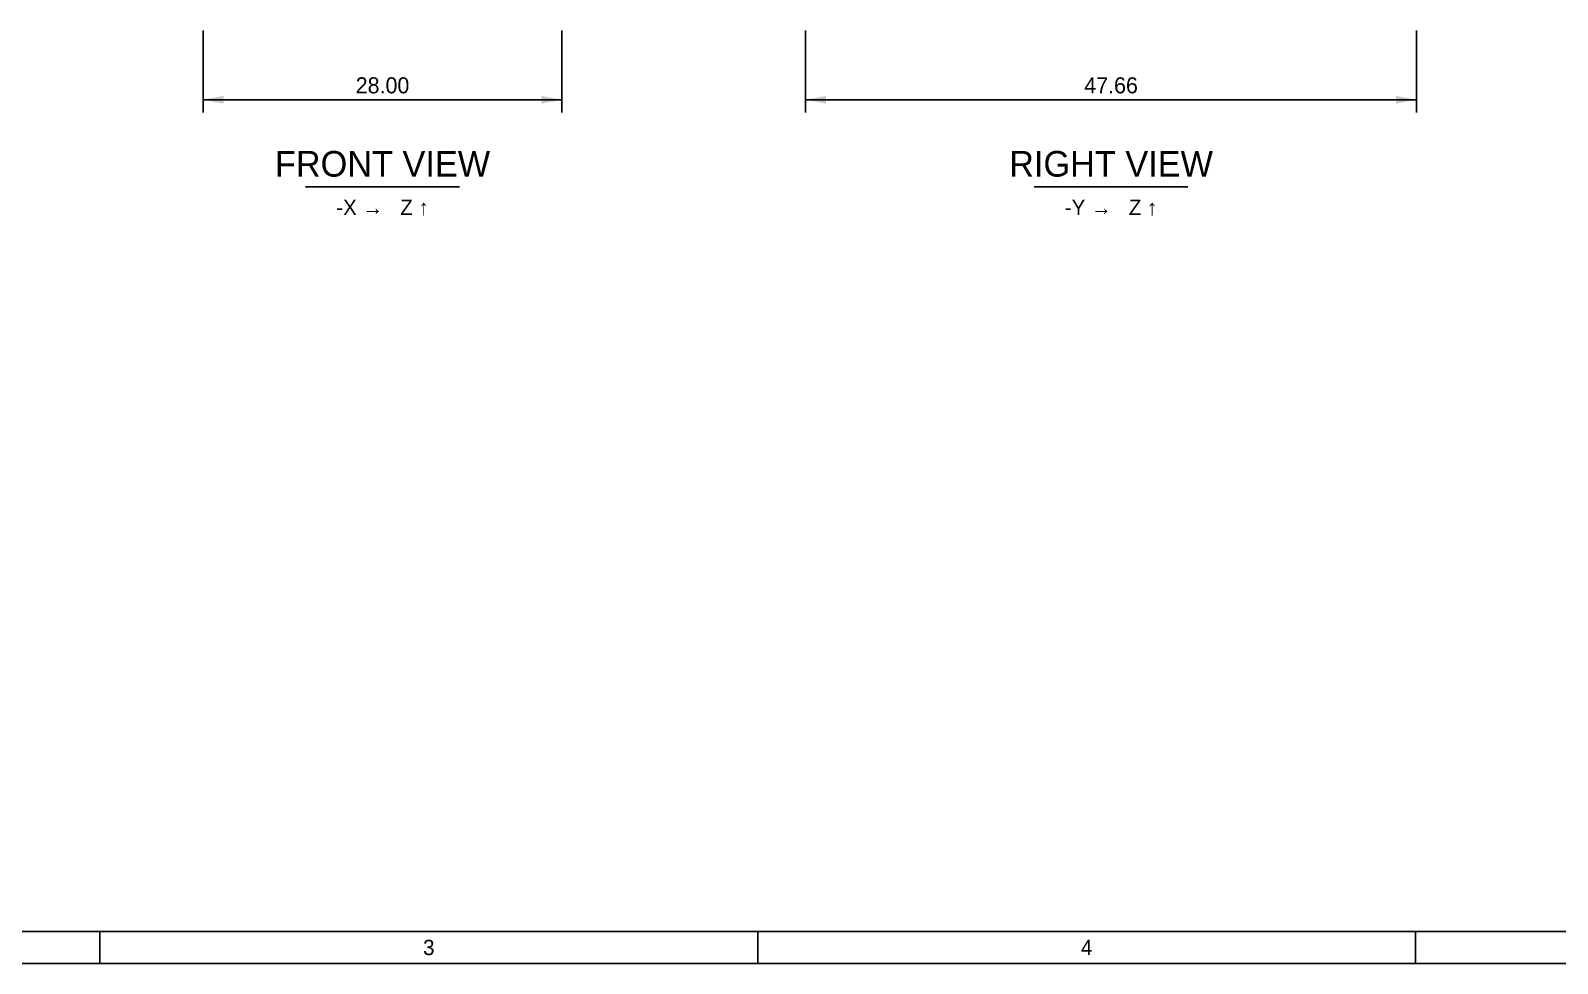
# Model space of a CAD drawing. Header units: millimetres. Extents: x 5 to 853, y 5 to 589.
# Drawn here: x 204.4 to 442.6, y 5 to 150.6 of the extents above; entities that cross this region are included whole.
import ezdxf
from ezdxf.enums import TextEntityAlignment as Align

# ---------------------------------------------------------------- set-up
doc = ezdxf.new("R2010")
doc.units = ezdxf.units.MM
for name, color, linetype in [('DIM', 3, 'CONTINUOUS'), ('FRAME', 7, 'CONTINUOUS'), ('TEXT', 3, 'CONTINUOUS'), ('TITLE', 7, 'CONTINUOUS')]:
    doc.layers.add(name, color=color, linetype=linetype)

msp = doc.modelspace()

# ---------------------------------------------------------------- linework, layer by layer
at = {"layer": 'DIM'}
for p, q in [((231.339244, 150.585674), (231.339244, 137.785674)), ((287.339244, 150.585674), (287.339244, 137.785674)), ((325.339244, 150.585674), (325.339244, 137.785674)), ((420.660756, 150.585674), (420.660756, 137.785674)), ((231.339244, 139.785674), (287.339244, 139.785674)), ((325.339244, 139.785674), (420.660756, 139.785674))]:
    msp.add_line(p, q, dxfattribs=at)
for points in [[(231.339244, 139.785674), (234.539244, 139.177674), (234.539244, 140.393674)], [(287.339244, 139.785674), (284.139244, 140.393674), (284.139244, 139.177674)], [(325.339244, 139.785674), (328.539244, 139.177674), (328.539244, 140.393674)], [(420.660756, 139.785674), (417.460756, 140.393674), (417.460756, 139.177674)]]:
    msp.add_solid(points, dxfattribs=at)
at = {"layer": 'FRAME'}
msp.add_line((10, 10), (831, 10), dxfattribs=at)
at = {"layer": 'TEXT'}
for p, q in [((247.339244, 126.185674), (271.339244, 126.185674)), ((361, 126.185674), (385, 126.185674))]:
    msp.add_line(p, q, dxfattribs=at)
at = {"layer": 'TITLE'}
for p, q in [((215.25, 5), (215.25, 10)), ((317.875, 5), (317.875, 10)), ((420.5, 5), (420.5, 10)), ((5, 5), (836, 5))]:
    msp.add_line(p, q, dxfattribs=at)

# ---------------------------------------------------------------- texts
at = {"layer": 'TEXT'}
for s, height, p in [('28.00', 2.5, (259.339244, 140.785674)), ('47.66', 2.5, (373, 140.785674)), ('FRONT VIEW', 4, (259.339244, 127.785674)), ('RIGHT VIEW', 4, (373, 127.785674)), ('-X →   Z ↑', 2.4, (259.339244, 121.785674)), ('-Y →   Z ↑', 2.4, (373, 121.785674))]:
    msp.add_text(s, height=height, dxfattribs=at).set_placement(p, align=Align.CENTER)
at = {"layer": 'TITLE'}
for s, p in [('3', (266.5625, 7.5)), ('4', (369.1875, 7.5))]:
    msp.add_text(s, height=2.4, dxfattribs=at).set_placement(p, align=Align.MIDDLE_CENTER)

doc.saveas('drawing.dxf')
